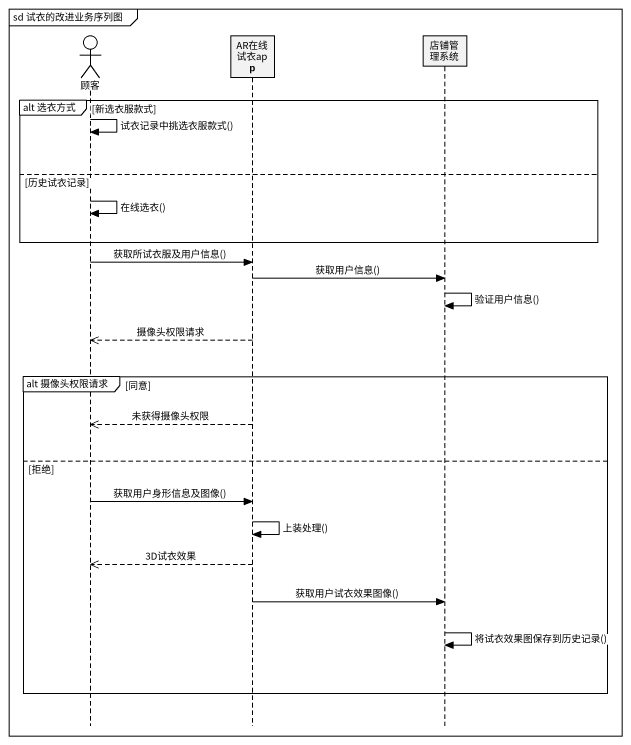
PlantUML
@startuml
mainframe sd 试衣的改进业务序列图
hide footbox
actor 顾客
participant AR在线试衣app
participant 店铺管理系统

group alt 选衣方式 [新选衣服款式]
  顾客 -> 顾客 : 试衣记录中挑选衣服款式()
else 历史试衣记录
  顾客 -> 顾客 : 在线选衣()
end
顾客 -> AR在线试衣app : 获取所试衣服及用户信息()
AR在线试衣app -> 店铺管理系统 : 获取用户信息()
店铺管理系统 -> 店铺管理系统 : 验证用户信息()
AR在线试衣app -->> 顾客 : 摄像头权限请求
group alt 摄像头权限请求 [同意]
  AR在线试衣app -->> 顾客 : 未获得摄像头权限
else 拒绝
  顾客 -> AR在线试衣app : 获取用户身形信息及图像()
  AR在线试衣app -> AR在线试衣app : 上装处理()
  AR在线试衣app -->> 顾客 : 3D试衣效果
  AR在线试衣app -> 店铺管理系统 : 获取用户试衣效果图像()
  店铺管理系统 -> 店铺管理系统 : 将试衣效果图保存到历史记录()
end
@enduml
